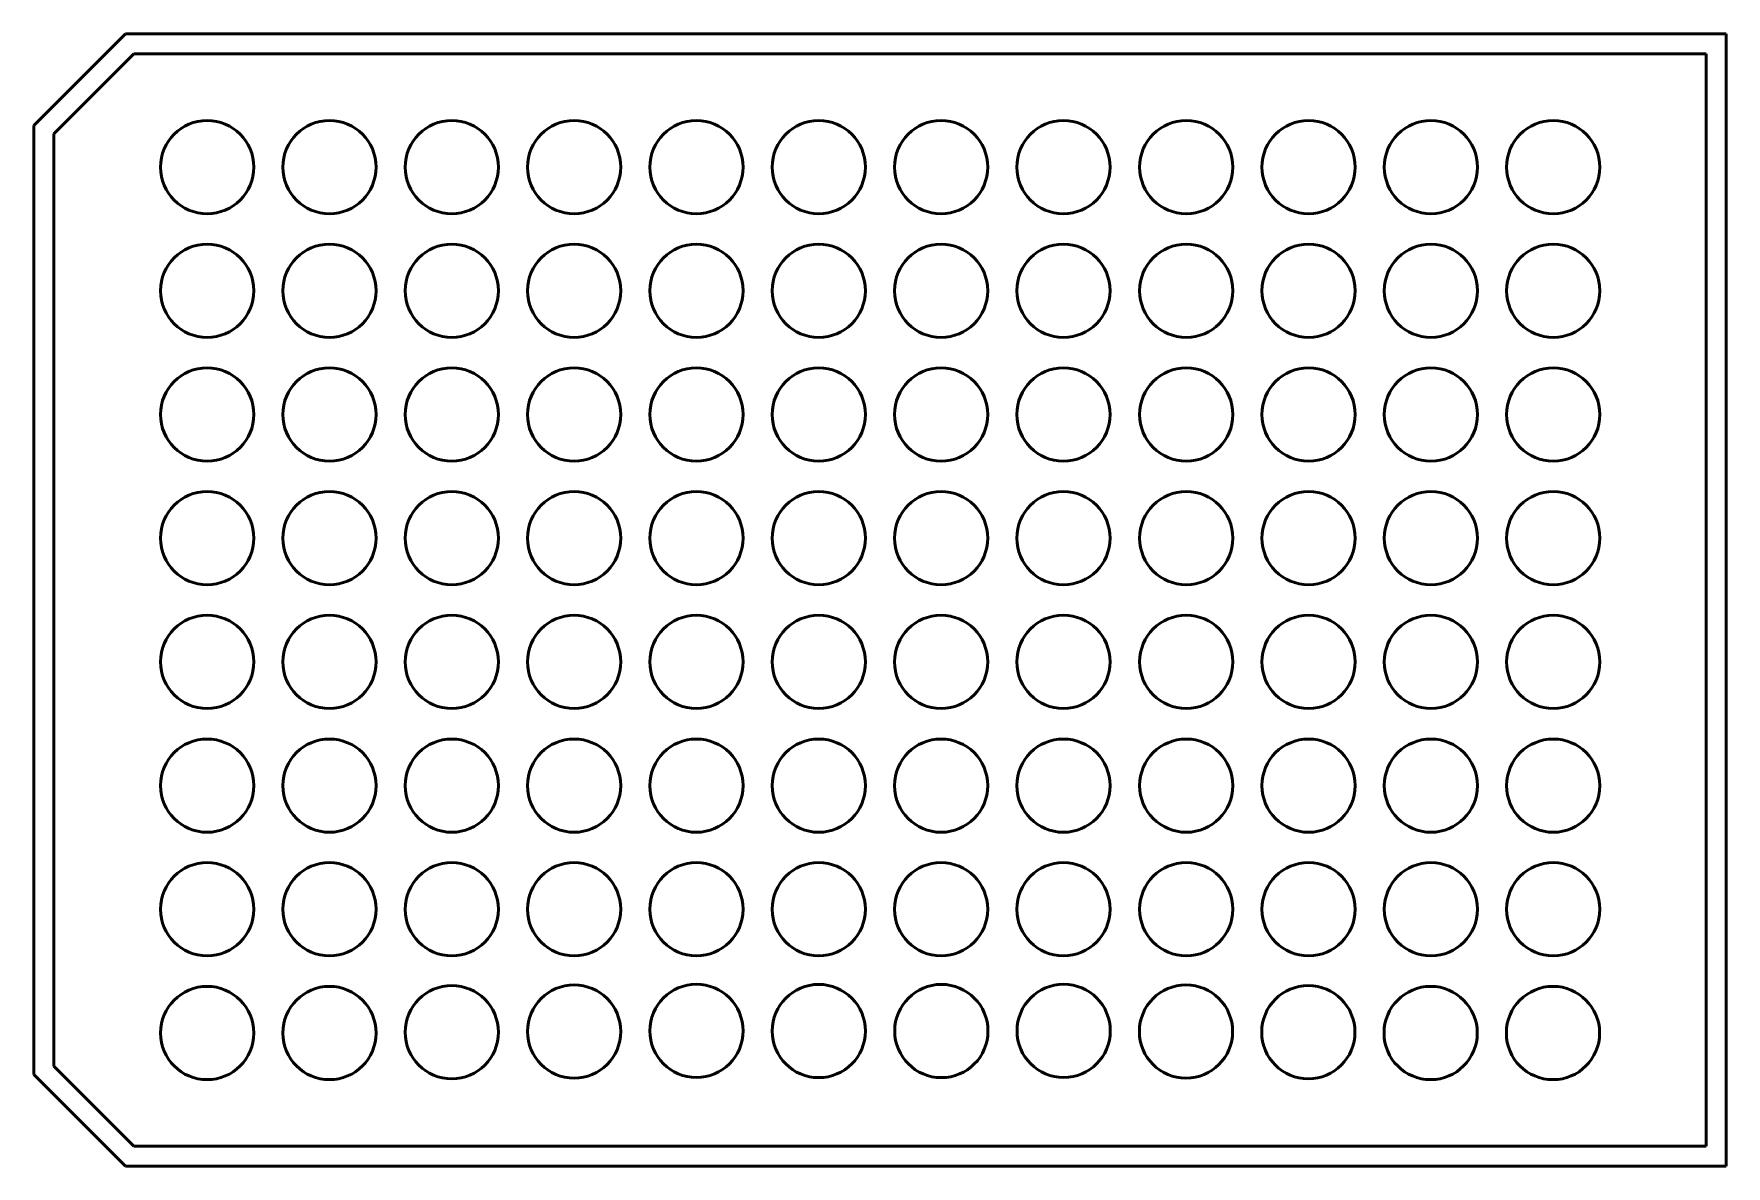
# Model space of a CAD drawing. Header units: millimetres. Extents: x 2422 to 2549, y 1434 to 1519.
import ezdxf

# ---------------------------------------------------------------- set-up
doc = ezdxf.new("R2010")
doc.units = ezdxf.units.MM
doc.layers.add('dibujo', color=7, linetype='Continuous', lineweight=50)

msp = doc.modelspace()

# ---------------------------------------------------------------- linework, layer by layer
at = {"layer": 'dibujo'}
for p, q in [((2428.78, 1519.45), (2421.91, 1512.58)), ((2428.78, 1519.45), (2548.91, 1519.45)), ((2548.91, 1434.45), (2548.91, 1519.45)), ((2429.41, 1517.95), (2423.41, 1511.95)), ((2429.41, 1517.95), (2547.41, 1517.95)), ((2547.41, 1435.95), (2547.41, 1517.95)), ((2421.91, 1512.58), (2421.91, 1441.33)), ((2423.41, 1441.95), (2423.41, 1511.95)), ((2431.41, 1509.45), (2431.41, 1509.45)), ((2429.41, 1435.95), (2423.41, 1441.95)), ((2428.78, 1434.45), (2421.91, 1441.33)), ((2429.41, 1435.95), (2547.41, 1435.95)), ((2428.78, 1434.45), (2548.91, 1434.45))]:
    msp.add_line(p, q, dxfattribs=at)
for centre in [(2434.91, 1509.45), (2444.09, 1509.45), (2453.27, 1509.45), (2462.45, 1509.45), (2471.63, 1509.45), (2480.81, 1509.45), (2489.99, 1509.45), (2499.17, 1509.45), (2508.39, 1509.45), (2517.57, 1509.45), (2526.75, 1509.45), (2535.93, 1509.45), (2434.91, 1500.17), (2444.09, 1500.17), (2453.27, 1500.17), (2462.45, 1500.17), (2471.63, 1500.17), (2480.81, 1500.17), (2489.99, 1500.17), (2499.17, 1500.17), (2508.39, 1500.17), (2517.57, 1500.17), (2526.75, 1500.17), (2535.93, 1500.17), (2434.91, 1490.88), (2444.09, 1490.88), (2453.27, 1490.88), (2462.45, 1490.88), (2471.63, 1490.88), (2480.81, 1490.88), (2489.99, 1490.88), (2499.17, 1490.88), (2508.39, 1490.88), (2517.57, 1490.88), (2526.75, 1490.88), (2535.93, 1490.88), (2434.91, 1481.6), (2444.09, 1481.6), (2453.27, 1481.6), (2462.45, 1481.6), (2471.63, 1481.6), (2480.81, 1481.6), (2489.99, 1481.6), (2499.17, 1481.6), (2508.39, 1481.6), (2517.57, 1481.6), (2526.75, 1481.6), (2535.93, 1481.6), (2434.91, 1472.31), (2444.09, 1472.31), (2453.27, 1472.31), (2462.45, 1472.31), (2471.63, 1472.31), (2480.81, 1472.31), (2489.99, 1472.31), (2499.17, 1472.31), (2508.39, 1472.31), (2517.57, 1472.31), (2526.75, 1472.31), (2535.93, 1472.31), (2434.91, 1463.02), (2444.09, 1463.02), (2453.27, 1463.02), (2462.45, 1463.02), (2471.63, 1463.02), (2480.81, 1463.02), (2489.99, 1463.02), (2499.17, 1463.02), (2508.39, 1463.02), (2517.57, 1463.02), (2526.75, 1463.02), (2535.93, 1463.02), (2434.91, 1453.74), (2444.09, 1453.74), (2453.27, 1453.74), (2462.45, 1453.74), (2471.63, 1453.74), (2480.81, 1453.74), (2489.99, 1453.74), (2499.17, 1453.74), (2508.39, 1453.74), (2517.57, 1453.74), (2526.75, 1453.74), (2535.93, 1453.74), (2434.91, 1444.45), (2444.09, 1444.45), (2453.27, 1444.51), (2462.45, 1444.56), (2471.63, 1444.61), (2480.81, 1444.6), (2490.01, 1444.6), (2499.19, 1444.61), (2508.37, 1444.56), (2517.55, 1444.51), (2526.73, 1444.45), (2535.91, 1444.45), (2535.91, 1444.45)]:
    msp.add_circle(centre, 3.5, dxfattribs=at)

doc.saveas('drawing.dxf')
